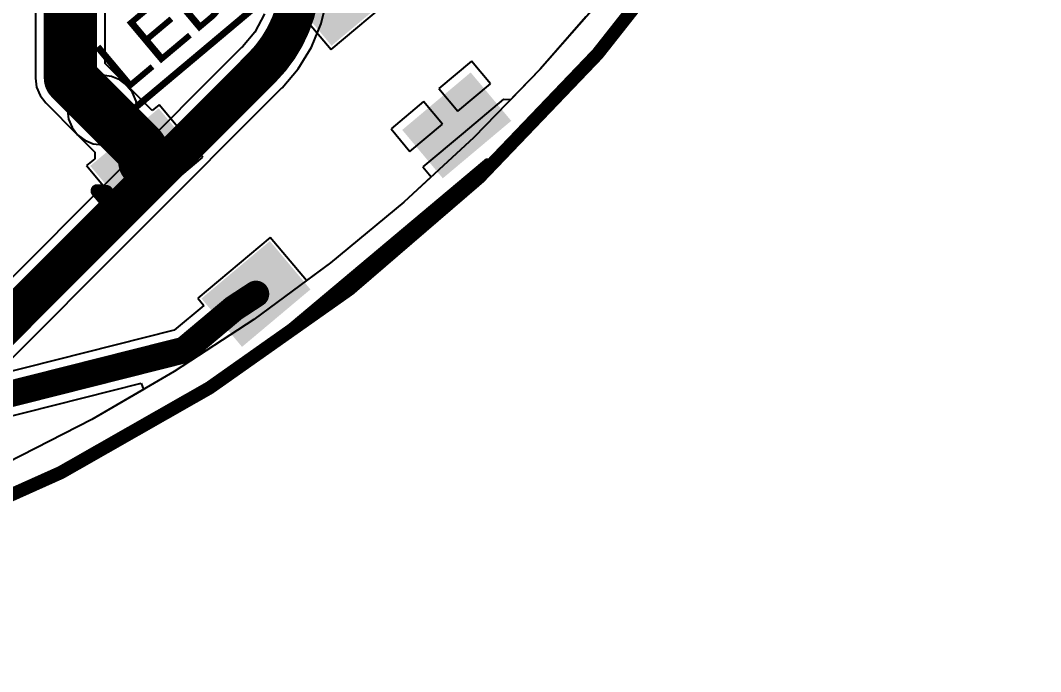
# Model space of a CAD drawing. Header units: millimetres. Extents: x -2 to 282, y -53 to 22.
# Drawn here: x 42.33 to 61.8, y -53.45 to -41.04 of the extents above; entities that cross this region are included whole.
import ezdxf

# ---------------------------------------------------------------- set-up
doc = ezdxf.new("R2010")
doc.units = ezdxf.units.MM
for name, color, linetype in [('BottomLayer', 5, 'Continuous'), ('DrillDrawing', 1, 'Continuous'), ('Mechanical1', 6, 'Continuous'), ('Mechanical2', 216, 'Continuous'), ('TopLayer', 1, 'Continuous'), ('TopOverlay', 2, 'Continuous'), ('TopPaste', 8, 'Continuous'), ('TopSolder', 216, 'Continuous'), ('ViaHoleLayer', 16, 'Continuous')]:
    doc.layers.add(name, color=color, linetype=linetype)
doc.styles.add('Arial', font='', dxfattribs={"height": 0.2})
doc.styles.get('Arial').set_extended_font_data('Arial')

# ---------------------------------------------------------------- blocks, each defined once
blk = doc.blocks.new('WS2812B_XF02_W_28')
at = {"layer": 'TopLayer'}
for points in [[(-3.25, 2.15), (-1.75, 2.15), (-1.75, 1.15), (-3.25, 1.15)], [(3.25, 1.15), (1.75, 1.15), (1.75, 2.15), (3.25, 2.15)], [(-3.25, -1.15), (-1.75, -1.15), (-1.75, -2.15), (-3.25, -2.15)], [(1.75, -1.15), (3.25, -1.15), (3.25, -2.15), (1.75, -2.15)]]:
    blk.add_hatch(color=1, dxfattribs=at).paths.add_polyline_path(points)
at = {"layer": 'TopPaste'}
for points in [[(-3.25, 2.15), (-1.75, 2.15), (-1.75, 1.15), (-3.25, 1.15)], [(3.25, 1.15), (1.75, 1.15), (1.75, 2.15), (3.25, 2.15)], [(-3.25, -1.15), (-1.75, -1.15), (-1.75, -2.15), (-3.25, -2.15)], [(1.75, -1.15), (3.25, -1.15), (3.25, -2.15), (1.75, -2.15)]]:
    blk.add_hatch(color=8, dxfattribs=at).paths.add_polyline_path(points)
at = {"layer": 'TopSolder'}
for points in [[(-3.352, 2.252), (-1.648, 2.252), (-1.648, 1.048), (-3.352, 1.048)], [(3.352, 1.048), (1.648, 1.048), (1.648, 2.252), (3.352, 2.252)], [(-3.352, -1.048), (-1.648, -1.048), (-1.648, -2.252), (-3.352, -2.252)], [(1.648, -1.048), (3.352, -1.048), (3.352, -2.252), (1.648, -2.252)]]:
    blk.add_hatch(color=216, dxfattribs=at).paths.add_polyline_path(points)
at = {"layer": 'TopOverlay'}
for points, const_width in [([(-2.5, 2.551), (2.5, 2.551)], 0.127), ([(-3.556, 1.803), (-3.556, 1.549)], 0.254), ([(-3.556, 1.803), (-3.429, 1.676)], 0.254), ([(-3.556, 1.549), (-3.429, 1.676)], 0.254), ([(-2.5, -2.551), (2.5, -2.551)], 0.127)]:
    blk.add_lwpolyline(points, dxfattribs=dict(at, const_width=const_width))
for points, const_width in [([(-2.532, 2.551, 1), (-2.468, 2.551, 1)], 0.0635), ([(2.468, 2.551, 1), (2.532, 2.551, 1)], 0.0635), ([(-3.62, 1.803, 1), (-3.493, 1.803, 1)], 0.127), ([(-3.62, 1.803, 1), (-3.493, 1.803, 1)], 0.127), ([(-3.493, 1.676, 1), (-3.366, 1.676, 1)], 0.127), ([(-3.493, 1.676, 1), (-3.366, 1.676, 1)], 0.127), ([(-3.619, 1.549, 1), (-3.493, 1.549, 1)], 0.127), ([(-3.619, 1.549, 1), (-3.493, 1.549, 1)], 0.127), ([(-2.532, -2.551, 1), (-2.468, -2.551, 1)], 0.0635), ([(2.468, -2.551, 1), (2.532, -2.551, 1)], 0.0635)]:
    blk.add_lwpolyline(points, format="xyb", close=True, dxfattribs=dict(at, const_width=const_width))

msp = doc.modelspace()

# ---------------------------------------------------------------- hatches: boundary and pattern name
at = {"layer": 'BottomLayer'}
h = msp.add_hatch(color=5, dxfattribs=at)
edge = h.paths.add_edge_path()
edge.add_arc((43.898, -42.749), 0.3, 0, 360)
at = {"layer": 'TopLayer'}
h = msp.add_hatch(color=1, dxfattribs=at)
edge = h.paths.add_edge_path()
edge.add_arc((43.898, -42.749), 0.3, 0, 360)
at = {"layer": 'ViaHoleLayer'}
h = msp.add_hatch(color=16, dxfattribs=at)
edge = h.paths.add_edge_path()
edge.add_arc((43.898, -42.749), 0.15, 0, 360)

# ---------------------------------------------------------------- linework, layer by layer
at = {"layer": 'BottomLayer'}
for p, q in [((43.955, -41.864), (43.955, -39.471)), ((42.623, -39.612), (42.623, -42.14)), ((48.075, -41.101), (48.188, -40.63)), ((53.412, -40.638), (52.252, -41.97)), ((46.994, -40.915), (46.809, -41.261)), ((47.89, -41.547), (48.075, -41.101)), ((46.809, -41.261), (46.575, -41.545)), ((46.554, -41.559), (39.293, -48.821)), ((46.575, -41.545), (46.554, -41.559)), ((47.637, -41.96), (47.89, -41.547)), ((44.369, -42.278), (43.955, -41.864)), ((47.328, -42.322), (47.637, -41.96)), ((52.252, -41.97), (50.986, -43.272)), ((42.623, -42.14), (42.623, -42.14)), ((42.623, -42.14), (42.645, -42.312)), ((39.972, -49.68), (47.323, -42.328)), ((42.645, -42.312), (42.712, -42.473)), ((44.475, -42.416), (44.369, -42.278)), ((44.542, -42.577), (44.475, -42.416)), ((47.323, -42.328), (47.328, -42.322)), ((42.712, -42.473), (42.818, -42.611)), ((42.818, -42.611), (43.427, -43.22)), ((44.564, -42.749), (44.542, -42.577)), ((44.542, -42.922), (44.564, -42.749)), ((44.475, -43.082), (44.542, -42.922)), ((44.369, -43.22), (44.475, -43.082)), ((43.427, -43.22), (43.565, -43.326)), ((43.565, -43.326), (43.726, -43.393)), ((43.726, -43.393), (43.898, -43.415)), ((43.898, -43.415), (44.071, -43.393)), ((44.071, -43.393), (44.231, -43.326)), ((44.231, -43.326), (44.369, -43.22)), ((50.986, -43.272), (49.65, -44.504)), ((49.65, -44.504), (48.249, -45.66)), ((48.249, -45.66), (46.788, -46.739)), ((46.788, -46.739), (45.269, -47.736)), ((45.269, -47.736), (43.699, -48.649)), ((43.699, -48.649), (42.081, -49.475))]:
    msp.add_line(p, q, dxfattribs=at)
for points, const_width in [([(43.289, -42.14), (43.289, -38.911)], 1.016), ([(39.588, -49.295), (46.939, -41.944)], 0.762), ([(43.289, -42.14), (43.898, -42.749)], 1.016)]:
    msp.add_lwpolyline(points, dxfattribs=dict(at, const_width=const_width))
at = {"layer": 'BottomLayer', "const_width": 0.762}
msp.add_lwpolyline([(47.683, -40.148, -0.198912), (46.939, -41.944)], format="xyb", dxfattribs=at)
at = {"layer": 'BottomLayer'}
for points, const_width in [([(43.035, -42.14, 1), (43.543, -42.14, 1)], 0.508), ([(43.035, -42.14, 1), (43.543, -42.14, 1)], 0.508), ([(46.748, -41.944, 1), (47.129, -41.944, 1)], 0.381), ([(46.748, -41.944, 1), (47.129, -41.944, 1)], 0.381), ([(43.644, -42.749, 1), (44.152, -42.749, 1)], 0.508)]:
    msp.add_lwpolyline(points, format="xyb", close=True, dxfattribs=dict(at, const_width=const_width))
at = {"layer": 'DrillDrawing', "const_width": 0.0508}
for points in [[(43.644, -42.495), (43.898, -42.622)], [(43.644, -42.495), (43.771, -42.749)], [(43.898, -42.622), (44.152, -42.495)], [(44.025, -42.749), (44.152, -42.495)], [(43.644, -43.003), (43.771, -42.749)], [(44.025, -42.749), (44.152, -43.003)], [(43.644, -43.003), (43.898, -42.876)], [(43.898, -42.876), (44.152, -43.003)]]:
    msp.add_lwpolyline(points, dxfattribs=at)
at = {"layer": 'DrillDrawing', "const_width": 0.0254}
for points in [[(43.632, -42.495, 1), (43.657, -42.495, 1)], [(43.632, -42.495, 1), (43.657, -42.495, 1)], [(43.886, -42.622, 1), (43.911, -42.622, 1)], [(43.886, -42.622, 1), (43.911, -42.622, 1)], [(44.14, -42.495, 1), (44.165, -42.495, 1)], [(44.14, -42.495, 1), (44.165, -42.495, 1)], [(43.759, -42.749, 1), (43.784, -42.749, 1)], [(43.759, -42.749, 1), (43.784, -42.749, 1)], [(44.013, -42.749, 1), (44.038, -42.749, 1)], [(44.013, -42.749, 1), (44.038, -42.749, 1)], [(43.632, -43.003, 1), (43.657, -43.003, 1)], [(43.632, -43.003, 1), (43.657, -43.003, 1)], [(43.886, -42.876, 1), (43.911, -42.876, 1)], [(43.886, -42.876, 1), (43.911, -42.876, 1)], [(44.14, -43.003, 1), (44.165, -43.003, 1)], [(44.14, -43.003, 1), (44.165, -43.003, 1)]]:
    msp.add_lwpolyline(points, format="xyb", close=True, dxfattribs=at)
at = {"layer": 'Mechanical1', "const_width": 0.0127}
msp.add_lwpolyline([(0, 0, -3.218852), (-0.279, -38.414)], format="xyb", dxfattribs=at)
at = {"layer": 'Mechanical2', "const_width": 0.254}
msp.add_lwpolyline([(50.766, 5.478, -1.122171), (-0.294, -38.437)], format="xyb", dxfattribs=at)
at = {"layer": 'TopLayer'}
for p, q in [((48.265, -41.593), (49.648, -40.433)), ((47.427, -40.594), (48.265, -41.593)), ((53.122, -40.971), (52.252, -41.97)), ((50.943, -41.818), (50.32, -42.341)), ((51.305, -42.25), (50.943, -41.818)), ((52.252, -41.97), (51.684, -42.554)), ((43.565, -42.173), (43.427, -42.278)), ((43.726, -42.106), (43.565, -42.173)), ((43.898, -42.083), (43.726, -42.106)), ((44.071, -42.106), (43.898, -42.083)), ((44.231, -42.173), (44.071, -42.106)), ((44.369, -42.278), (44.231, -42.173)), ((43.321, -42.416), (43.255, -42.577)), ((43.427, -42.278), (43.321, -42.416)), ((44.848, -42.757), (44.369, -42.278)), ((50.32, -42.341), (50.682, -42.773)), ((50.682, -42.773), (51.305, -42.25)), ((43.255, -42.577), (43.232, -42.749)), ((50.028, -42.586), (49.405, -43.109)), ((50.39, -43.018), (50.028, -42.586)), ((51.55, -42.542), (50.781, -43.187)), ((51.557, -42.55), (51.55, -42.542)), ((51.684, -42.554), (51.557, -42.55)), ((43.232, -42.749), (43.255, -42.922)), ((44.979, -42.648), (44.848, -42.757)), ((45.818, -43.647), (44.979, -42.648)), ((43.255, -42.922), (43.321, -43.082)), ((43.321, -43.082), (43.427, -43.22)), ((49.405, -43.109), (49.767, -43.541)), ((49.767, -43.541), (50.39, -43.018)), ((50.781, -43.187), (50.012, -43.833)), ((43.427, -43.22), (43.757, -43.55)), ((43.757, -43.55), (43.752, -43.677)), ((43.752, -43.677), (43.597, -43.808)), ((45.21, -44.157), (45.818, -43.647)), ((43.597, -43.808), (44.435, -44.807)), ((50.012, -43.833), (50.172, -44.023)), ((45.178, -44.198), (45.21, -44.157)), ((50.172, -44.023), (49.65, -44.504)), ((44.435, -44.807), (45.029, -44.309)), ((45.029, -44.309), (45.04, -44.304)), ((45.04, -44.304), (45.178, -44.198)), ((49.65, -44.504), (48.249, -45.66)), ((47.1, -45.176), (45.718, -46.336)), ((47.791, -45.999), (47.1, -45.176)), ((48.249, -45.66), (47.791, -45.999)), ((45.832, -46.472), (45.27, -46.944)), ((45.718, -46.336), (45.832, -46.472)), ((45.27, -46.944), (37.736, -48.844)), ((37.927, -49.651), (44.637, -47.958)), ((44.637, -47.958), (44.685, -48.076)), ((44.685, -48.076), (43.699, -48.649)), ((43.699, -48.649), (42.081, -49.475))]:
    msp.add_line(p, q, dxfattribs=at)
for points, const_width in [([(43.898, -42.749), (44.588, -43.439)], 1.016), ([(46.41, -46.528), (46.828, -46.255)], 0.508), ([(45.463, -47.322), (46.41, -46.528)], 0.508), ([(37.643, -49.295), (45.463, -47.322)], 0.508)]:
    msp.add_lwpolyline(points, dxfattribs=dict(at, const_width=const_width))
for points, const_width in [([(43.644, -42.749, 1), (44.152, -42.749, 1)], 0.508), ([(44.334, -43.439, 1), (44.842, -43.439, 1)], 0.508), ([(44.334, -43.439, 1), (44.842, -43.439, 1)], 0.508), ([(44.453, -43.727, 1), (44.961, -43.727, 1)], 0.508), ([(46.701, -46.255, 1), (46.955, -46.255, 1)], 0.254), ([(46.283, -46.528, 1), (46.537, -46.528, 1)], 0.254), ([(46.283, -46.528, 1), (46.537, -46.528, 1)], 0.254), ([(45.336, -47.322, 1), (45.59, -47.322, 1)], 0.254), ([(45.336, -47.322, 1), (45.59, -47.322, 1)], 0.254)]:
    msp.add_lwpolyline(points, format="xyb", close=True, dxfattribs=dict(at, const_width=const_width))
at = {"layer": 'TopLayer', "const_width": 1.016}
msp.add_lwpolyline([(44.588, -43.439, -0.198912), (44.707, -43.727)], format="xyb", dxfattribs=at)

# ---------------------------------------------------------------- block references
at = {"rotation": 40}
msp.add_blockref('WS2812B_XF02_W_28', (47.683, -43.384), dxfattribs=at)

# ---------------------------------------------------------------- texts
at = {"layer": 'TopOverlay', "style": 'Arial'}
msp.add_text('LED4', height=1.016, rotation=40, dxfattribs=at).set_placement((44.322, -42.44))

doc.saveas('drawing.dxf')
